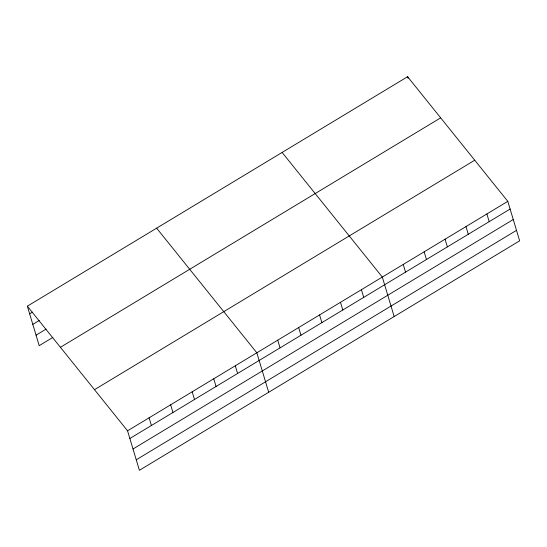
<?xml version="1.0" encoding="UTF-8"?>
<svg xmlns="http://www.w3.org/2000/svg" width="547" height="547" viewBox="0 0 547 547"><rect width="100%" height="100%" fill="white"/><g stroke="black" fill="none" stroke-linecap="round" stroke-linejoin="round"><path stroke-width="0.82" d="M27.35 306.176L407.604 76.71L507.801 201.337L519.65 240.824L139.396 470.29L127.554 430.804L27.35 306.176L39.199 345.663L52.84 337.424M29.654 313.869L32.533 312.132M32.806 324.357L39.268 320.46M36.047 335.167L46.105 329.103M60.416 347.304L440.67 117.837M94.487 389.676L474.734 160.209M127.554 430.804L507.801 201.337M129.858 438.496L510.112 209.029M133.01 448.991L513.257 219.525M136.251 459.801L516.505 230.335M282.115 152.435L382.319 277.062L394.168 316.549M156.633 228.154L256.837 352.788L268.686 392.274M486.892 213.959L489.196 221.651M465.976 226.581L468.287 234.273M407.604 76.71L408.062 78.248M445.06 239.203L447.371 246.895M424.151 251.825L426.455 259.51M403.235 264.44L405.539 272.132M361.41 289.684L363.714 297.377M340.494 302.306L342.798 309.999M319.578 314.928L321.889 322.614M298.662 327.544L300.973 335.236M277.753 340.166L280.057 347.858M235.292 365.793L237.596 373.485M213.74 378.791L216.051 386.483M192.195 391.796L194.5 399.488M170.65 404.801L172.955 412.493M149.099 417.805L151.41 425.491"/></g></svg>
